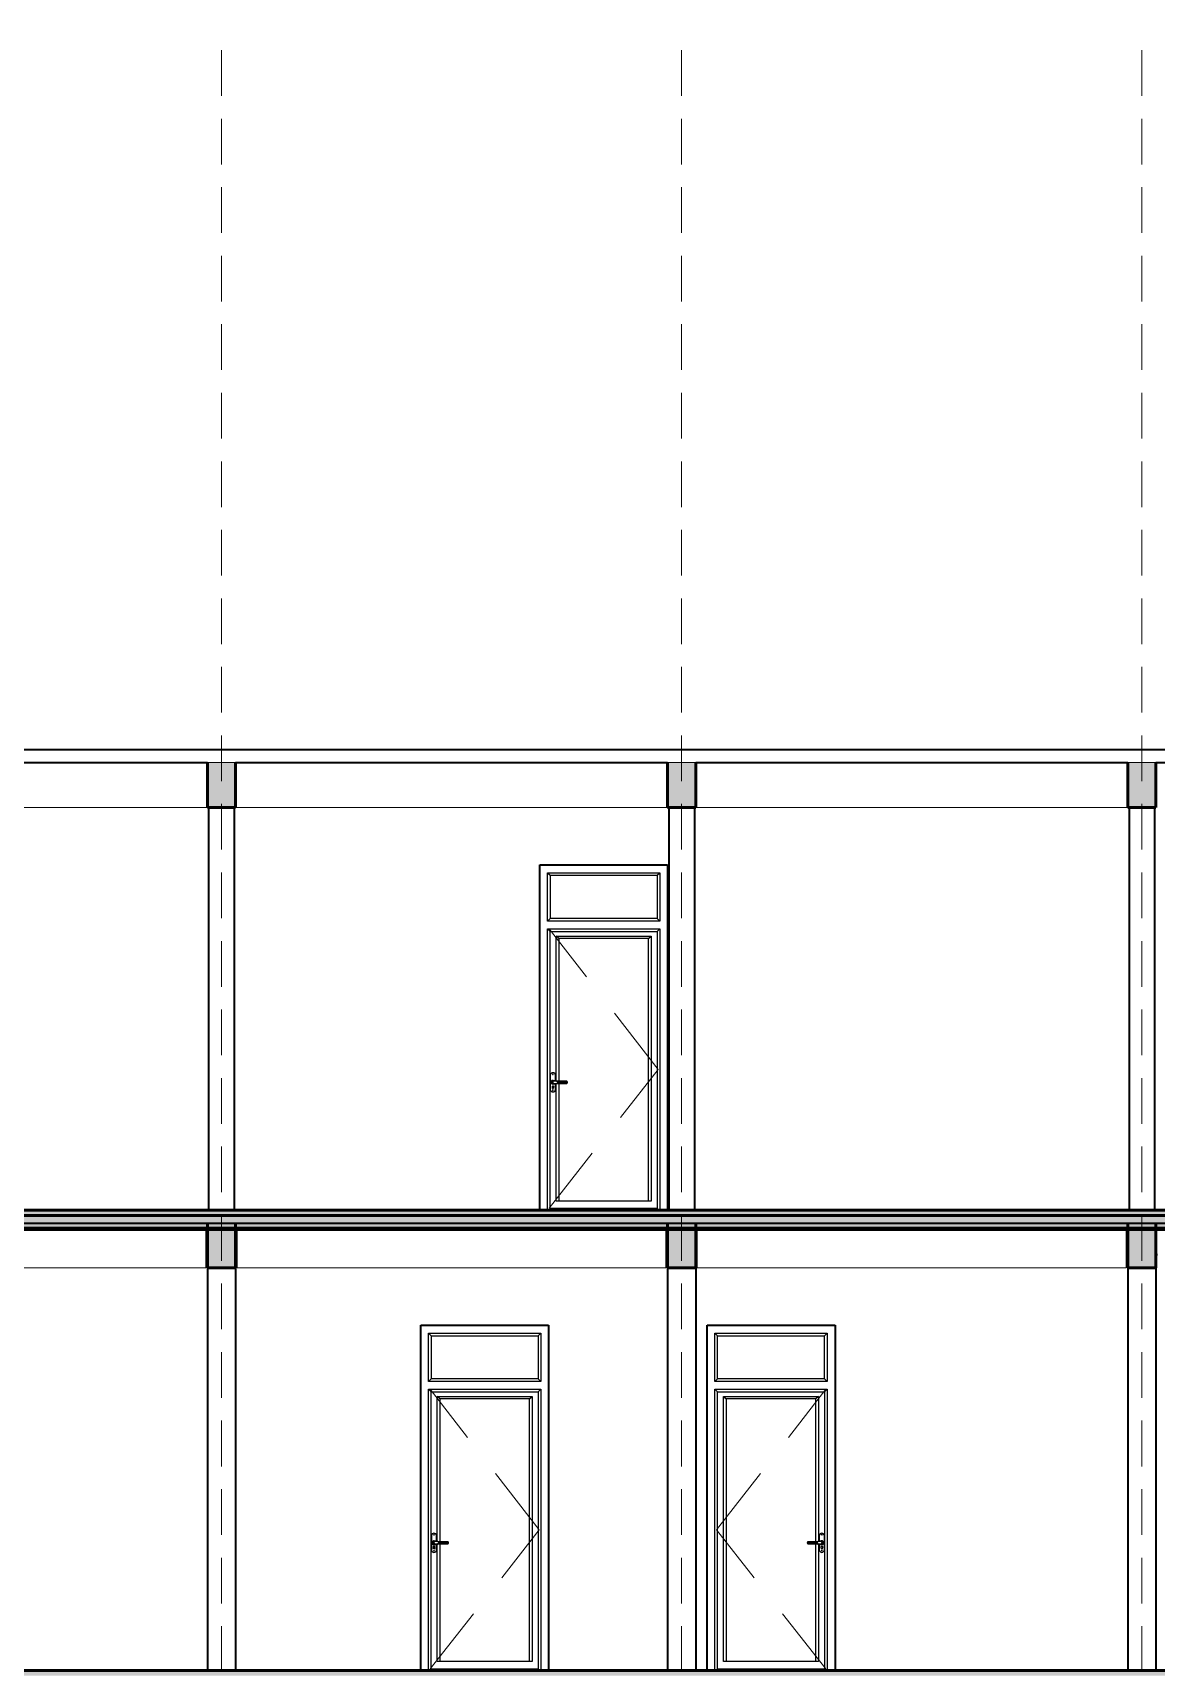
# Model space of a CAD drawing. Header units: millimetres. Extents: x -31177 to 43935, y -145912 to 20306.
# Drawn here: x 17374 to 26163, y -27520 to -14694 of the extents above; entities that cross this region are included whole.
import ezdxf

# ---------------------------------------------------------------- set-up
doc = ezdxf.new("R2010")
doc.units = ezdxf.units.MM
doc.linetypes.add('Centre', pattern=[2381.25, 476.25, -357.1875, 1190.625, -357.1875])
doc.linetypes.add('Hidden', pattern=[535.78125, 357.1875, -178.59375])
for name, color, linetype, lineweight in [('A-DOOR', 2, 'Continuous', 25), ('A-FLOR', 7, 'Continuous', 18), ('A-FLOR-MCUT', 7, 'Continuous', 50), ('A-FLOR-PATT', 8, 'Continuous', 50), ('A-WALL', 7, 'Continuous', 35), ('S-BEAM', 7, 'Continuous', 18), ('S-COLS', 7, 'Continuous', 35), ('S-FNDN', 7, 'Continuous', 18), ('S-GRID', 1, 'Continuous', 9)]:
    doc.layers.add(name, color=color, linetype=linetype, lineweight=lineweight)
pattern_1 = [(0, (4470.77, -29654.615), (304.8, 76.2), [25.146, -203.454, 25.146, -203.454, -1219.2]), (0, (4470.77, -29654.615), (304.8, 76.2), [-457.2, 25.146, -432.054, 25.146, -203.454, -533.4]), (0, (4470.77, -29654.615), (304.8, 76.2), [-1143, 25.146, -127.254, 25.146, -355.854]), (120, (4585.07, -29616.515), (-218.39114, 225.86454), [25.146, -203.454, 25.146, -203.454, -1219.2]), (120, (4585.07, -29616.515), (-218.39114, 225.86454), [-457.2, 25.146, -432.054, 25.146, -203.454, -533.4]), (120, (4585.07, -29616.515), (-218.39114, 225.86454), [-1143, 25.146, -127.254, 25.146, -355.854]), (240, (4623.17, -29464.115), (-86.40886, -302.06454), [25.146, -203.454, 25.146, -203.454, -1219.2]), (240, (4623.17, -29464.115), (-86.40886, -302.06454), [-457.2, 25.146, -432.054, 25.146, -203.454, -533.4]), (240, (4623.17, -29464.115), (-86.40886, -302.06454), [-1143, 25.146, -127.254, 25.146, -355.854])]

# ---------------------------------------------------------------- blocks, each defined once
blk = doc.blocks.new('CỬA 1 CÁNH EROWINDOW_có ô chết_ - D4_1000x2200-V8-MẶT CẮT 2-2')
at = {"layer": 'A-DOOR'}
for p, q in [((20471, 10139), (21349, 10139)), ((20471, 10139), (20491, 10119)), ((20471, 9761), (20471, 10139)), ((20471, 9761), (20471, 10139)), ((20471, 10139), (21349, 10139)), ((21329, 10119), (21349, 10139)), ((21349, 10139), (21349, 9761)), ((21349, 10139), (21349, 9761)), ((20491, 10119), (21329, 10119)), ((20491, 10119), (20491, 9781)), ((21329, 10119), (21329, 9781)), ((20491, 9781), (20471, 9761)), ((21349, 9761), (20471, 9761)), ((21349, 9761), (20471, 9761)), ((21329, 9781), (20491, 9781)), ((21329, 9781), (21349, 9761)), ((20491, 9680), (20471, 9700)), ((20471, 7500), (20471, 9700)), ((20471, 9700), (21349, 9700)), ((20471, 9700), (21349, 9700)), ((20471, 7500), (20471, 9700)), ((20491, 7500), (20491, 9680)), ((20491, 9680), (21329, 9680)), ((20559, 9624), (20539, 9644)), ((20539, 8513), (20539, 9644)), ((20539, 9644), (21281, 9644)), ((20539, 8513), (20539, 9644)), ((20539, 9644), (21281, 9644)), ((21261, 9624), (20559, 9624)), ((20559, 9624), (20559, 8508)), ((21261, 9624), (21281, 9644)), ((21261, 7571), (21261, 9624)), ((21281, 9644), (21281, 7571)), ((21281, 9644), (21281, 7571)), ((21329, 9680), (21349, 9700)), ((21329, 9680), (21329, 7500)), ((21349, 9700), (21349, 7500)), ((21349, 9700), (21349, 7500)), ((20493, 8555), (20493, 8445)), ((20509, 8460), (20509, 8471)), ((20511, 8473), (20515, 8473)), ((20539, 8513), (20513, 8513)), ((20538, 8509), (20513, 8509)), ((20513, 8491), (20538, 8491)), ((20513, 8487), (20539, 8487)), ((20517, 8471), (20517, 8460)), ((20533, 8513), (20533, 8555)), ((20533, 8445), (20533, 8487)), ((20548, 8504), (20538, 8509)), ((20538, 8491), (20548, 8496)), ((20549, 8508), (20539, 8513)), ((20539, 8487), (20549, 8492)), ((20539, 7571), (20539, 8487)), ((20539, 7571), (20539, 8487)), ((20619, 8504), (20548, 8504)), ((20548, 8496), (20619, 8496)), ((20619, 8508), (20549, 8508)), ((20549, 8492), (20619, 8492)), ((20559, 8492), (20559, 7571)), ((20510, 8453), (20510, 8458)), ((20510, 8458), (20510, 8453)), ((20516, 8458), (20516, 8453)), ((20516, 8453), (20516, 8458)), ((21281, 7571), (20539, 7571)), ((20491, 7515), (21329, 7515))]:
    blk.add_line(p, q, dxfattribs=at)
at = {"layer": 'A-DOOR', "linetype": 'Centre', "lineweight": 18}
for p, q in [((20483, 9700), (21337, 8600)), ((21337, 8600), (20483, 7515))]:
    blk.add_line(p, q, dxfattribs=at)
at = {"layer": 'A-DOOR', "flags": 128}
for points in [[(20513, 8513), (20512, 8513), (20512, 8513), (20511, 8513), (20511, 8513), (20510, 8513), (20510, 8513), (20509, 8512), (20509, 8512), (20508, 8512), (20508, 8512), (20507, 8512), (20507, 8512), (20507, 8511), (20506, 8511), (20506, 8511), (20505, 8510), (20505, 8510), (20504, 8510), (20504, 8509), (20504, 8509), (20503, 8509), (20503, 8508), (20503, 8508), (20502, 8507), (20502, 8507), (20502, 8507), (20502, 8506), (20501, 8506), (20501, 8505), (20501, 8505), (20501, 8504), (20501, 8504), (20500, 8503), (20500, 8503), (20500, 8502), (20500, 8502), (20500, 8501), (20500, 8501), (20500, 8500), (20500, 8500), (20500, 8499), (20500, 8499), (20500, 8498), (20500, 8498), (20500, 8497), (20500, 8497), (20501, 8496), (20501, 8496), (20501, 8495), (20501, 8495), (20501, 8494), (20502, 8494), (20502, 8493), (20502, 8493), (20502, 8492), (20503, 8492), (20503, 8492), (20503, 8491), (20504, 8491), (20504, 8490), (20505, 8490), (20505, 8490), (20505, 8489), (20506, 8489), (20506, 8489), (20507, 8489), (20507, 8488), (20508, 8488), (20508, 8488), (20509, 8488), (20509, 8488), (20510, 8487), (20510, 8487), (20511, 8487), (20511, 8487), (20512, 8487), (20512, 8487), (20513, 8487), (20513, 8487)], [(20619, 8492), (20619, 8492), (20620, 8492), (20620, 8492), (20620, 8492), (20621, 8492), (20621, 8492), (20621, 8492), (20622, 8492), (20622, 8493), (20622, 8493), (20622, 8493), (20623, 8493), (20623, 8493), (20623, 8493), (20624, 8493), (20624, 8494), (20624, 8494), (20624, 8494), (20625, 8494), (20625, 8494), (20625, 8495), (20625, 8495), (20625, 8495), (20626, 8495), (20626, 8496), (20626, 8496), (20626, 8496), (20626, 8497), (20626, 8497), (20626, 8497), (20627, 8497), (20627, 8498), (20627, 8498), (20627, 8498), (20627, 8499), (20627, 8499), (20627, 8499), (20627, 8500), (20627, 8500), (20627, 8500), (20627, 8501), (20627, 8501), (20627, 8501), (20627, 8502), (20627, 8502), (20627, 8502), (20627, 8502), (20627, 8503), (20626, 8503), (20626, 8503), (20626, 8504), (20626, 8504), (20626, 8504), (20626, 8504), (20625, 8505), (20625, 8505), (20625, 8505), (20625, 8505), (20625, 8506), (20624, 8506), (20624, 8506), (20624, 8506), (20624, 8507), (20623, 8507), (20623, 8507), (20623, 8507), (20623, 8507), (20622, 8507), (20622, 8507), (20622, 8508), (20621, 8508), (20621, 8508), (20621, 8508), (20620, 8508), (20620, 8508), (20620, 8508), (20619, 8508), (20619, 8508), (20619, 8508)]]:
    blk.add_lwpolyline(points, dxfattribs=at)
at = {"layer": 'A-DOOR'}
for centre, radius, start, end in [((20513, 8555), 20, 0, 180), ((20513, 8500), 15, 59.6784, 180), ((20513, 8500), 15, 180, 300.3216), ((20513, 8500), 15, 129.4693, 135), ((20513, 8500), 15, 225, 230.5307), ((20513, 8500), 8.66, 90, 270), ((20513, 8500), 15, 114.4972, 120), ((20513, 8500), 15, 240, 245.5028), ((20513, 8500), 15, 99.6105, 105), ((20513, 8500), 15, 255, 260.3895), ((20511, 8471), 2.04, 90, 180), ((20513, 8563), 3, 0, 180), ((20513, 8563), 3, 180, 0), ((20513, 8500), 3.02, 0, 180), ((20513, 8500), 3.02, 180, 0), ((20513, 8500), 15, 84.7698, 90), ((20513, 8500), 15, 270, 275.2302), ((20513, 8500), 3.02, 30, 45), ((20513, 8500), 3.02, 315, 330), ((20515, 8471), 2.04, 0, 90), ((20513, 8500), 15, 69.9569, 75), ((20513, 8500), 15, 285, 290.0431), ((20619, 8500), 3.66, 270, 90), ((20513, 8445), 20, 180, 0), ((20510, 8460), 1.99, 180, 268.9596), ((20510, 8460), 1.99, 224.4798, 268.9596), ((20513, 8438), 3, 0, 180), ((20513, 8438), 3, 180, 0), ((20513, 8453), 2.5, 180, 0), ((20516, 8460), 1.99, 271.0404, 0), ((20516, 8460), 1.99, 271.0404, 315.5202)]:
    blk.add_arc(centre, radius, start, end, dxfattribs=at)
for points in [[(20539, 8513), (20539, 8513), (20539, 8513), (20538, 8511), (20538, 8509), (20538, 8509)], [(20539, 8487), (20539, 8487), (20539, 8487), (20538, 8489), (20538, 8491), (20538, 8491)], [(20549, 8508), (20549, 8508), (20549, 8508), (20548, 8506), (20548, 8504), (20548, 8504)], [(20549, 8492), (20549, 8492), (20549, 8492), (20548, 8494), (20548, 8496), (20548, 8496)]]:
    blk.add_open_spline(points, degree=3, dxfattribs=at)
blk = doc.blocks.new('CỬA 1 CÁNH EROWINDOW_có ô chết_ - D4_1000x2200-V9-MẶT CẮT 2-2')
at = {"layer": 'A-DOOR'}
for p, q in [((22711, 10139), (23589, 10139)), ((22711, 10139), (22731, 10119)), ((22711, 9761), (22711, 10139)), ((22711, 10139), (23589, 10139)), ((22711, 9761), (22711, 10139)), ((23569, 10119), (23589, 10139)), ((23589, 10139), (23589, 9761)), ((23589, 10139), (23589, 9761)), ((22731, 9781), (22731, 10119)), ((22731, 10119), (23569, 10119)), ((23569, 9781), (23569, 10119)), ((22711, 9761), (22731, 9781)), ((23589, 9761), (22711, 9761)), ((23589, 9761), (22711, 9761)), ((23569, 9781), (22731, 9781)), ((23589, 9761), (23569, 9781)), ((22711, 9700), (23589, 9700)), ((22711, 9700), (22731, 9680)), ((22711, 7500), (22711, 9700)), ((22711, 9700), (23589, 9700)), ((22711, 7500), (22711, 9700)), ((22731, 9680), (23569, 9680)), ((22731, 7500), (22731, 9680)), ((22779, 9644), (23521, 9644)), ((22779, 9644), (22799, 9624)), ((22779, 7571), (22779, 9644)), ((22779, 9644), (23521, 9644)), ((22779, 7571), (22779, 9644)), ((23501, 9624), (22799, 9624)), ((22799, 9624), (22799, 7571)), ((23521, 9644), (23501, 9624)), ((23501, 8508), (23501, 9624)), ((23521, 9644), (23521, 8513)), ((23521, 9644), (23521, 8513)), ((23589, 9700), (23569, 9680)), ((23569, 9680), (23569, 7500)), ((23589, 9700), (23589, 7500)), ((23589, 9700), (23589, 7500)), ((23511, 8508), (23441, 8508)), ((23512, 8504), (23441, 8504)), ((23441, 8496), (23512, 8496)), ((23441, 8492), (23511, 8492)), ((23501, 7571), (23501, 8492)), ((23521, 8513), (23511, 8508)), ((23511, 8492), (23521, 8487)), ((23522, 8509), (23512, 8504)), ((23512, 8496), (23522, 8491)), ((23547, 8513), (23521, 8513)), ((23521, 8487), (23547, 8487)), ((23521, 8487), (23521, 7571)), ((23521, 8487), (23521, 7571)), ((23547, 8509), (23522, 8509)), ((23522, 8491), (23547, 8491)), ((23527, 8555), (23527, 8513)), ((23527, 8487), (23527, 8445)), ((23543, 8460), (23543, 8471)), ((23545, 8473), (23549, 8473)), ((23551, 8471), (23551, 8460)), ((23567, 8445), (23567, 8555)), ((23544, 8453), (23544, 8458)), ((23544, 8458), (23544, 8453)), ((23550, 8458), (23550, 8453)), ((23550, 8453), (23550, 8458)), ((23521, 7571), (22779, 7571)), ((22731, 7515), (23569, 7515))]:
    blk.add_line(p, q, dxfattribs=at)
at = {"layer": 'A-DOOR', "linetype": 'Centre', "lineweight": 18}
for p, q in [((23577, 9700), (22723, 8600)), ((22723, 8600), (23577, 7515))]:
    blk.add_line(p, q, dxfattribs=at)
at = {"layer": 'A-DOOR', "flags": 128}
for points in [[(23441, 8508), (23441, 8508), (23440, 8508), (23440, 8508), (23440, 8508), (23439, 8508), (23439, 8508), (23439, 8508), (23438, 8508), (23438, 8507), (23438, 8507), (23438, 8507), (23437, 8507), (23437, 8507), (23437, 8507), (23436, 8507), (23436, 8506), (23436, 8506), (23436, 8506), (23435, 8506), (23435, 8506), (23435, 8505), (23435, 8505), (23435, 8505), (23434, 8505), (23434, 8504), (23434, 8504), (23434, 8504), (23434, 8503), (23434, 8503), (23434, 8503), (23433, 8503), (23433, 8502), (23433, 8502), (23433, 8502), (23433, 8501), (23433, 8501), (23433, 8501), (23433, 8500), (23433, 8500), (23433, 8500), (23433, 8499), (23433, 8499), (23433, 8499), (23433, 8498), (23433, 8498), (23433, 8498), (23433, 8498), (23433, 8497), (23434, 8497), (23434, 8497), (23434, 8496), (23434, 8496), (23434, 8496), (23434, 8496), (23435, 8495), (23435, 8495), (23435, 8495), (23435, 8495), (23435, 8494), (23436, 8494), (23436, 8494), (23436, 8494), (23436, 8493), (23437, 8493), (23437, 8493), (23437, 8493), (23437, 8493), (23438, 8493), (23438, 8493), (23438, 8492), (23439, 8492), (23439, 8492), (23439, 8492), (23440, 8492), (23440, 8492), (23440, 8492), (23441, 8492), (23441, 8492), (23441, 8492)], [(23547, 8487), (23548, 8487), (23548, 8487), (23549, 8487), (23549, 8487), (23550, 8487), (23550, 8487), (23551, 8488), (23551, 8488), (23552, 8488), (23552, 8488), (23553, 8488), (23553, 8488), (23553, 8489), (23554, 8489), (23554, 8489), (23555, 8490), (23555, 8490), (23556, 8490), (23556, 8491), (23556, 8491), (23557, 8491), (23557, 8492), (23557, 8492), (23558, 8493), (23558, 8493), (23558, 8493), (23558, 8494), (23559, 8494), (23559, 8495), (23559, 8495), (23559, 8496), (23559, 8496), (23560, 8497), (23560, 8497), (23560, 8498), (23560, 8498), (23560, 8499), (23560, 8499), (23560, 8500), (23560, 8500), (23560, 8501), (23560, 8501), (23560, 8502), (23560, 8502), (23560, 8503), (23560, 8503), (23559, 8504), (23559, 8504), (23559, 8505), (23559, 8505), (23559, 8506), (23558, 8506), (23558, 8507), (23558, 8507), (23558, 8508), (23557, 8508), (23557, 8508), (23557, 8509), (23556, 8509), (23556, 8510), (23555, 8510), (23555, 8510), (23555, 8511), (23554, 8511), (23554, 8511), (23553, 8511), (23553, 8512), (23552, 8512), (23552, 8512), (23551, 8512), (23551, 8512), (23550, 8513), (23550, 8513), (23549, 8513), (23549, 8513), (23548, 8513), (23548, 8513), (23547, 8513), (23547, 8513)]]:
    blk.add_lwpolyline(points, dxfattribs=at)
at = {"layer": 'A-DOOR'}
for centre, radius, start, end in [((23441, 8500), 3.66, 90, 270), ((23547, 8555), 20, 360, 180), ((23547, 8500), 15, 0, 120.3216), ((23547, 8500), 15, 239.6784, 0), ((23547, 8500), 15, 105, 110.0431), ((23547, 8500), 15, 249.9569, 255), ((23545, 8471), 2.04, 90, 180), ((23547, 8563), 3, 0, 180), ((23547, 8563), 3, 180, 0), ((23547, 8500), 3.02, 0, 180), ((23547, 8500), 3.02, 135, 150), ((23547, 8500), 3.02, 180, 0), ((23547, 8500), 3.02, 210, 225), ((23547, 8500), 15, 90, 95.2302), ((23547, 8500), 15, 264.7698, 270), ((23547, 8500), 8.66, 270, 90), ((23549, 8471), 2.04, 0, 90), ((23547, 8500), 15, 75, 80.3895), ((23547, 8500), 15, 279.6105, 285), ((23547, 8500), 15, 60, 65.5028), ((23547, 8500), 15, 294.4972, 300), ((23547, 8500), 15, 45, 50.5307), ((23547, 8500), 15, 309.4693, 315), ((23547, 8445), 20, 180, 0), ((23544, 8460), 1.99, 180, 268.9596), ((23544, 8460), 1.99, 224.4798, 268.9596), ((23547, 8453), 2.5, 180, 0), ((23547, 8438), 3, 0, 180), ((23547, 8438), 3, 180, 0), ((23550, 8460), 1.99, 271.0404, 0), ((23550, 8460), 1.99, 271.0404, 315.5202)]:
    blk.add_arc(centre, radius, start, end, dxfattribs=at)
for points, knots in [([(23512, 8504), (23512, 8504), (23512, 8505), (23512, 8506), (23511, 8508), (23511, 8508), (23511, 8508)], [0, 0, 0, 0, 0.166667, 0.333333, 0.666667, 1, 1, 1, 1]), ([(23512, 8496), (23512, 8496), (23512, 8495), (23512, 8494), (23511, 8492), (23511, 8492), (23511, 8492)], [0, 0, 0, 0, 0.166667, 0.333333, 0.666667, 1, 1, 1, 1]), ([(23522, 8509), (23522, 8509), (23522, 8510), (23522, 8511), (23521, 8512), (23521, 8513), (23521, 8513)], [0, 0, 0, 0, 0.1666667, 0.3333333, 0.6666667, 0.8333333, 0.8333333, 0.8333333, 0.8333333]), ([(23522, 8491), (23522, 8491), (23522, 8490), (23522, 8489), (23521, 8488), (23521, 8487), (23521, 8487)], [0, 0, 0, 0, 0.1666667, 0.3333333, 0.6666667, 0.8333333, 0.8333333, 0.8333333, 0.8333333])]:
    blk.add_open_spline(points, degree=3, knots=knots, dxfattribs=at)
for points in [[(23521, 8513), (23521, 8513), (23521, 8513), (23521, 8513)], [(23521, 8487), (23521, 8487), (23521, 8487), (23521, 8487)]]:
    blk.add_open_spline(points, degree=3, dxfattribs=at)
blk = doc.blocks.new('CỬA 1 CÁNH EROWINDOW_có ô chết_ - D4_1000x2200-V11-MẶT CẮT 2-2')
at = {"layer": 'A-DOOR'}
for p, q in [((21401, 13739), (22279, 13739)), ((21401, 13739), (21421, 13719)), ((21401, 13361), (21401, 13739)), ((21401, 13361), (21401, 13739)), ((21401, 13739), (22279, 13739)), ((22259, 13719), (22279, 13739)), ((22279, 13739), (22279, 13361)), ((22279, 13739), (22279, 13361)), ((21421, 13719), (22259, 13719)), ((21421, 13719), (21421, 13381)), ((22259, 13719), (22259, 13381)), ((21421, 13381), (21401, 13361)), ((22279, 13361), (21401, 13361)), ((22279, 13361), (21401, 13361)), ((22259, 13381), (21421, 13381)), ((22259, 13381), (22279, 13361)), ((21421, 13280), (21401, 13300)), ((21401, 11100), (21401, 13300)), ((21401, 13300), (22279, 13300)), ((21401, 13300), (22279, 13300)), ((21401, 11100), (21401, 13300)), ((21421, 11100), (21421, 13280)), ((21421, 13280), (22259, 13280)), ((21489, 13224), (21469, 13244)), ((21469, 12113), (21469, 13244)), ((21469, 13244), (22211, 13244)), ((21469, 12113), (21469, 13244)), ((21469, 13244), (22211, 13244)), ((22191, 13224), (21489, 13224)), ((21489, 13224), (21489, 12108)), ((22191, 13224), (22211, 13244)), ((22191, 11171), (22191, 13224)), ((22211, 13244), (22211, 11171)), ((22211, 13244), (22211, 11171)), ((22259, 13280), (22279, 13300)), ((22259, 13280), (22259, 11100)), ((22279, 13300), (22279, 11100)), ((22279, 13300), (22279, 11100)), ((21423, 12155), (21423, 12045)), ((21439, 12060), (21439, 12071)), ((21440, 12053), (21440, 12058)), ((21440, 12058), (21440, 12053)), ((21441, 12073), (21445, 12073)), ((21469, 12113), (21443, 12113)), ((21468, 12109), (21443, 12109)), ((21443, 12091), (21468, 12091)), ((21443, 12087), (21469, 12087)), ((21446, 12058), (21446, 12053)), ((21446, 12053), (21446, 12058)), ((21447, 12071), (21447, 12060)), ((21463, 12113), (21463, 12155)), ((21463, 12045), (21463, 12087)), ((21478, 12104), (21468, 12109)), ((21468, 12091), (21478, 12096)), ((21479, 12108), (21469, 12113)), ((21469, 12087), (21479, 12092)), ((21469, 11171), (21469, 12087)), ((21469, 11171), (21469, 12087)), ((21549, 12104), (21478, 12104)), ((21478, 12096), (21549, 12096)), ((21549, 12108), (21479, 12108)), ((21479, 12092), (21549, 12092)), ((21489, 12092), (21489, 11171)), ((22211, 11171), (21469, 11171)), ((21421, 11115), (22259, 11115))]:
    blk.add_line(p, q, dxfattribs=at)
at = {"layer": 'A-DOOR', "linetype": 'Centre', "lineweight": 18}
for p, q in [((21413, 13300), (22267, 12200)), ((22267, 12200), (21413, 11115))]:
    blk.add_line(p, q, dxfattribs=at)
at = {"layer": 'A-DOOR', "flags": 128}
for points in [[(21443, 12113), (21442, 12113), (21442, 12113), (21441, 12113), (21441, 12113), (21440, 12113), (21440, 12113), (21439, 12112), (21439, 12112), (21438, 12112), (21438, 12112), (21437, 12112), (21437, 12112), (21437, 12111), (21436, 12111), (21436, 12111), (21435, 12110), (21435, 12110), (21434, 12110), (21434, 12109), (21434, 12109), (21433, 12109), (21433, 12108), (21433, 12108), (21432, 12107), (21432, 12107), (21432, 12107), (21432, 12106), (21431, 12106), (21431, 12105), (21431, 12105), (21431, 12104), (21431, 12104), (21430, 12103), (21430, 12103), (21430, 12102), (21430, 12102), (21430, 12101), (21430, 12101), (21430, 12100), (21430, 12100), (21430, 12099), (21430, 12099), (21430, 12098), (21430, 12098), (21430, 12097), (21430, 12097), (21431, 12096), (21431, 12096), (21431, 12095), (21431, 12095), (21431, 12094), (21432, 12094), (21432, 12093), (21432, 12093), (21432, 12092), (21433, 12092), (21433, 12092), (21433, 12091), (21434, 12091), (21434, 12090), (21435, 12090), (21435, 12090), (21435, 12089), (21436, 12089), (21436, 12089), (21437, 12089), (21437, 12088), (21438, 12088), (21438, 12088), (21439, 12088), (21439, 12088), (21440, 12087), (21440, 12087), (21441, 12087), (21441, 12087), (21442, 12087), (21442, 12087), (21443, 12087), (21443, 12087)], [(21549, 12092), (21549, 12092), (21550, 12092), (21550, 12092), (21550, 12092), (21551, 12092), (21551, 12092), (21551, 12092), (21552, 12092), (21552, 12093), (21552, 12093), (21552, 12093), (21553, 12093), (21553, 12093), (21553, 12093), (21554, 12093), (21554, 12094), (21554, 12094), (21554, 12094), (21555, 12094), (21555, 12094), (21555, 12095), (21555, 12095), (21555, 12095), (21556, 12095), (21556, 12096), (21556, 12096), (21556, 12096), (21556, 12097), (21556, 12097), (21556, 12097), (21557, 12097), (21557, 12098), (21557, 12098), (21557, 12098), (21557, 12099), (21557, 12099), (21557, 12099), (21557, 12100), (21557, 12100), (21557, 12100), (21557, 12101), (21557, 12101), (21557, 12101), (21557, 12102), (21557, 12102), (21557, 12102), (21557, 12102), (21557, 12103), (21556, 12103), (21556, 12103), (21556, 12104), (21556, 12104), (21556, 12104), (21556, 12104), (21555, 12105), (21555, 12105), (21555, 12105), (21555, 12105), (21555, 12106), (21554, 12106), (21554, 12106), (21554, 12106), (21554, 12107), (21553, 12107), (21553, 12107), (21553, 12107), (21553, 12107), (21552, 12107), (21552, 12107), (21552, 12108), (21551, 12108), (21551, 12108), (21551, 12108), (21550, 12108), (21550, 12108), (21550, 12108), (21549, 12108), (21549, 12108), (21549, 12108)]]:
    blk.add_lwpolyline(points, dxfattribs=at)
at = {"layer": 'A-DOOR'}
for centre, radius, start, end in [((21443, 12155), 20, 0, 180), ((21443, 12100), 15, 59.6784, 180), ((21443, 12100), 15, 180, 300.3216), ((21443, 12100), 15, 129.4693, 135), ((21443, 12100), 15, 225, 230.5307), ((21443, 12100), 8.66, 90, 270), ((21443, 12100), 15, 114.4972, 120), ((21443, 12100), 15, 240, 245.5028), ((21443, 12100), 15, 99.6105, 105), ((21443, 12100), 15, 255, 260.3895), ((21441, 12071), 2.04, 90, 180), ((21440, 12060), 1.99, 180, 268.9596), ((21440, 12060), 1.99, 224.4798, 268.9596), ((21443, 12163), 3, 0, 180), ((21443, 12163), 3, 180, 0), ((21443, 12100), 3.02, 0, 180), ((21443, 12100), 3.02, 180, 0), ((21443, 12100), 15, 84.7698, 90), ((21443, 12100), 15, 270, 275.2302), ((21443, 12100), 3.02, 30, 45), ((21443, 12100), 3.02, 315.2561, 330), ((21445, 12071), 2.04, 0, 90), ((21446, 12060), 1.99, 271.0404, 0), ((21446, 12060), 1.99, 271.0404, 315.5202), ((21443, 12100), 15, 69.9569, 75), ((21443, 12100), 15, 285, 290.0431), ((21549, 12100), 3.66, 270, 90), ((21443, 12045), 20, 180, 0), ((21443, 12038), 3, 0, 180), ((21443, 12038), 3, 180, 0), ((21443, 12053), 2.5, 180, 0)]:
    blk.add_arc(centre, radius, start, end, dxfattribs=at)
for points in [[(21469, 12113), (21469, 12113), (21469, 12113), (21468, 12111), (21468, 12109), (21468, 12109)], [(21469, 12087), (21469, 12087), (21469, 12087), (21468, 12089), (21468, 12091), (21468, 12091)], [(21479, 12108), (21479, 12108), (21479, 12108), (21478, 12106), (21478, 12104), (21478, 12104)], [(21479, 12092), (21479, 12092), (21479, 12092), (21478, 12094), (21478, 12096), (21478, 12096)]]:
    blk.add_open_spline(points, degree=3, dxfattribs=at)
blk = doc.blocks.new('M_Concrete-Rectangular-Column - COT220X300-2391839-MẶT CẮT 2-2')
at = {"layer": 'S-COLS'}
for p, q in [((440, 10650), (440, 7500)), ((660, 10650), (660, 7500))]:
    blk.add_line(p, q, dxfattribs=at)
blk = doc.blocks.new('M_Concrete-Rectangular-Column - COT200X250-V17-MẶT CẮT 2-2')
at = {"layer": 'S-COLS'}
for p, q in [((4250, 14250), (4250, 11100)), ((4450, 14250), (4450, 11100))]:
    blk.add_line(p, q, dxfattribs=at)

msp = doc.modelspace()

# ---------------------------------------------------------------- hatches: boundary and pattern name
at = {"layer": 'A-FLOR-PATT', "lineweight": 18}
h = msp.add_hatch(dxfattribs=at)
h.set_pattern_fill('FP_1', color=256, style=0, pattern_type=2)
h.set_pattern_definition(pattern_1)
h.paths.add_polyline_path([(37099.4, -23940), (37262.5, -23940), (37262.5, -23900), (-4038, -23900), (-4038, -23940), (37004.4, -23940)])
h = msp.add_hatch(dxfattribs=at)
h.set_pattern_fill('FP_4', color=256, style=0, pattern_type=2)
h.set_pattern_definition([(50, (4470.77, -29654.6), (546.5526, -47.8174), [57.15, -628.65]), (355, (4470.77, -29654.6), (-105.728, 573.17), [45.72, -502.92]), (100.451, (4516.3, -29658.6), (440.8275, 525.35), [48.57, -534.27]), (46.184, (4470.8, -29502.2), (813.237, -126.128), [85.725, -942.975]), (96.636, (4538.5, -29512.7), (712.207, 742.283), [72.855, -801.405]), (351.184, (4470.8, -29502.2), (712.215, 742.276), [68.58, -754.38]), (21, (4546.97, -29540.3), (454.8433, -306.796), [57.15, -628.65]), (326, (4546.97, -29540.3), (185.406, 552.564), [45.72, -502.92]), (71.451, (4584.87, -29565.9), (640.251, 245.764), [48.57, -534.27]), (37.5, (4470.77, -29654.62), (9.2664, 253.665), [25.146, -471.678, 25.146, -485.394, -504.825]), (37.5, (4470.77, -29654.62), (9.2664, 253.665), [-1007.364, 25.146, -479.679]), (7.5, (4470.77, -29654.62), (200.4594, 300.5414), [25.146, -265.938, 25.146, -460.248, -192.405]), (7.5, (4470.77, -29654.62), (200.4594, 300.5414), [-776.478, 25.146, -167.259]), (327.5, (4300.84, -29654.62), (406.7728, -17.1864), [25.146, -165.354, 25.146, -569.214, -788.67]), (327.5, (4300.84, -29654.62), (406.7728, -17.1864), [-784.86, 25.146, -763.524]), (317.5, (4224.64, -29654.6), (444.388, 76.2803), [25.146, -222.504, 25.146, -369.57, -560.07]), (317.5, (4224.64, -29654.6), (444.388, 76.2803), [-642.366, 25.146, -534.924])])
h.paths.add_polyline_path([(23996.1, -24040), (37262.5, -24040), (37262.5, -23940), (-4038, -23940), (-4038, -24040), (23236.5, -24040)])
h = msp.add_hatch(dxfattribs=at)
h.set_pattern_fill('FP_3', color=256, style=0, pattern_type=2)
h.set_pattern_definition([(0, (4470.77, -29654.6), (476.25, 476.25), [476.25, -476.25]), (0, (4470.77, -29476), (476.25, 476.25), [476.25, -476.25]), (0, (4470.77, -29297.43), (476.25, 476.25), [476.25, -476.25]), (90, (4530.3, -29237.9), (-476.25, 476.25), [476.25, -476.25]), (90, (4708.9, -29237.9), (-476.25, 476.25), [476.25, -476.25]), (90, (4887.5, -29237.9), (-476.25, 476.25), [476.25, -476.25])])
h.paths.add_polyline_path([(36909.5, -24050), (37262.5, -24050), (37262.5, -24040), (-4038, -24040), (-4038, -24050), (35390.2, -24050)])
h = msp.add_hatch(dxfattribs=at)
h.set_pattern_fill('FP_1', color=256, style=0, pattern_type=2)
h.set_pattern_definition(pattern_1)
h.paths.add_polyline_path([(37099.4, -27540), (37262.5, -27540), (37262.5, -27500), (-4038, -27500), (-4038, -27540), (36909.5, -27540)])
at = {"layer": 'S-BEAM'}
for points in [[(18960, -20750), (18960, -20400), (18740, -20400), (18740, -20750)], [(22560, -20750), (22560, -20400), (22340, -20400), (22340, -20750)], [(26160, -20750), (26160, -20400), (25940, -20400), (25940, -20750)], [(18960, -24350), (18960, -24000), (18740, -24000), (18740, -24350)], [(22560, -24350), (22560, -24000), (22340, -24000), (22340, -24350)], [(26160, -24350), (26160, -24000), (25940, -24000), (25940, -24350)]]:
    msp.add_hatch(color=8, dxfattribs=at).paths.add_polyline_path(points)

# ---------------------------------------------------------------- linework, layer by layer
at = {"layer": 'A-FLOR', "lineweight": 50}
for p, q in [((37262.5, -23900), (-4038, -23900)), ((-4038, -24050), (37262.5, -24050)), ((37262.5, -27500), (-4038, -27500))]:
    msp.add_line(p, q, dxfattribs=at)
at = {"layer": 'A-FLOR'}
for p, q in [((22340, -24130), (22327.3, -24130)), ((22572.7, -24130), (22560, -24130))]:
    msp.add_line(p, q, dxfattribs=at)
at = {"layer": 'A-FLOR-MCUT'}
for p, q in [((37262.5, -23940), (-4038, -23940)), ((37262.5, -24040), (-4038, -24040))]:
    msp.add_line(p, q, dxfattribs=at)
at = {"layer": 'A-WALL'}
for p, q in [((18740, -20650), (18737.3, -20650)), ((18962.7, -20650), (18960, -20650)), ((22340, -20650), (22337.3, -20650)), ((22562.7, -20650), (22560, -20650)), ((25940, -20650), (25937.3, -20650)), ((26162.7, -20650), (26160, -20650)), ((21340, -23900), (21340, -21200)), ((21340, -21200), (22340, -21200)), ((22340, -21200), (22340, -23900)), ((18740, -24250), (18727.3, -24250)), ((18972.7, -24250), (18960, -24250)), ((22340, -24250), (22327.3, -24250)), ((22572.7, -24250), (22560, -24250)), ((25940, -24250), (25927.3, -24250)), ((26172.7, -24250), (26160, -24250)), ((20410, -27500), (20410, -24800)), ((20410, -24800), (21410, -24800)), ((21410, -24800), (21410, -27500)), ((22650, -27500), (22650, -24800)), ((22650, -24800), (23650, -24800)), ((23650, -24800), (23650, -27500))]:
    msp.add_line(p, q, dxfattribs=at)
at = {"layer": 'S-BEAM'}
for p, q in [((18737.3, -20400), (18737.3, -20750)), ((18960, -20400), (18740, -20400)), ((18962.7, -20750), (18962.7, -20400)), ((22337.3, -20400), (22337.3, -20750)), ((22560, -20400), (22340, -20400)), ((22562.7, -20750), (22562.7, -20400)), ((25937.3, -20400), (25937.3, -20750)), ((26160, -20400), (25940, -20400)), ((15362.7, -20750), (18737.3, -20750)), ((18962.7, -20750), (22337.3, -20750)), ((22562.7, -20750), (25937.3, -20750)), ((18727.3, -24050), (18727.3, -24350)), ((18737.3, -24050), (18737.3, -24250)), ((18960, -24000), (18740, -24000)), ((18962.7, -24250), (18962.7, -24050)), ((18972.7, -24350), (18972.7, -24050)), ((22327.3, -24050), (22327.3, -24350)), ((22560, -24000), (22340, -24000)), ((22572.7, -24350), (22572.7, -24050)), ((25927.3, -24050), (25927.3, -24350)), ((25937.3, -24050), (25937.3, -24250)), ((26160, -24000), (25940, -24000)), ((26162.7, -24250), (26162.7, -24050)), ((22337.3, -24130), (22337.3, -24250)), ((22562.7, -24250), (22562.7, -24130)), ((15372.7, -24350), (18727.3, -24350)), ((18972.7, -24350), (22327.3, -24350)), ((22572.7, -24350), (25927.3, -24350))]:
    msp.add_line(p, q, dxfattribs=at)
at = {"layer": 'S-BEAM', "lineweight": 50}
for p, q in [((18740, -20400), (18740, -20750)), ((18960, -20750), (18960, -20400)), ((22340, -20400), (22340, -20750)), ((22560, -20750), (22560, -20400)), ((25940, -20400), (25940, -20750)), ((26160, -20750), (26160, -20400)), ((18740, -20750), (18960, -20750)), ((22340, -20750), (22560, -20750)), ((25940, -20750), (26160, -20750)), ((18740, -24000), (18740, -24350)), ((18960, -24350), (18960, -24000)), ((22340, -24000), (22340, -24350)), ((22560, -24350), (22560, -24000)), ((25940, -24000), (25940, -24350)), ((26160, -24350), (26160, -24000)), ((18740, -24350), (18960, -24350)), ((22340, -24350), (22560, -24350)), ((25940, -24350), (26160, -24350))]:
    msp.add_line(p, q, dxfattribs=at)
at = {"layer": 'S-FNDN', "lineweight": 35}
for p, q in [((37250, -20300), (4250, -20300)), ((15360, -20400), (18740, -20400)), ((18960, -20400), (22340, -20400)), ((22560, -20400), (25940, -20400)), ((26160, -20400), (29540, -20400)), ((-4038, -24000), (37262.5, -24000))]:
    msp.add_line(p, q, dxfattribs=at)
at = {"layer": 'S-FNDN'}
for p, q in [((18740, -20400), (18960, -20400)), ((22340, -20400), (22560, -20400)), ((25940, -20400), (26160, -20400))]:
    msp.add_line(p, q, dxfattribs=at)
at = {"layer": 'S-GRID', "linetype": 'Hidden'}
for p, q in [((18850, -38225.6), (18850, -14693.7)), ((22450, -38225.6), (22450, -14693.7)), ((26050, -38225.6), (26050, -14693.7))]:
    msp.add_line(p, q, dxfattribs=at)

# ---------------------------------------------------------------- block references
at = {"layer": 'A-DOOR'}
for name in ['CỬA 1 CÁNH EROWINDOW_có ô chết_ - D4_1000x2200-V11-MẶT CẮT 2-2', 'CỬA 1 CÁNH EROWINDOW_có ô chết_ - D4_1000x2200-V8-MẶT CẮT 2-2', 'CỬA 1 CÁNH EROWINDOW_có ô chết_ - D4_1000x2200-V9-MẶT CẮT 2-2']:
    msp.add_blockref(name, (0, -35000), dxfattribs=at)
at = {"layer": 'S-COLS'}
for name, p in [('M_Concrete-Rectangular-Column - COT200X250-V17-MẶT CẮT 2-2', (14500, -35000)), ('M_Concrete-Rectangular-Column - COT200X250-V17-MẶT CẮT 2-2', (18100, -35000)), ('M_Concrete-Rectangular-Column - COT200X250-V17-MẶT CẮT 2-2', (21700, -35000)), ('M_Concrete-Rectangular-Column - COT220X300-2391839-MẶT CẮT 2-2', (18300, -35000)), ('M_Concrete-Rectangular-Column - COT220X300-2391839-MẶT CẮT 2-2', (21900, -35000)), ('M_Concrete-Rectangular-Column - COT220X300-2391839-MẶT CẮT 2-2', (25500, -35000))]:
    msp.add_blockref(name, p, dxfattribs=at)

doc.saveas('drawing.dxf')
